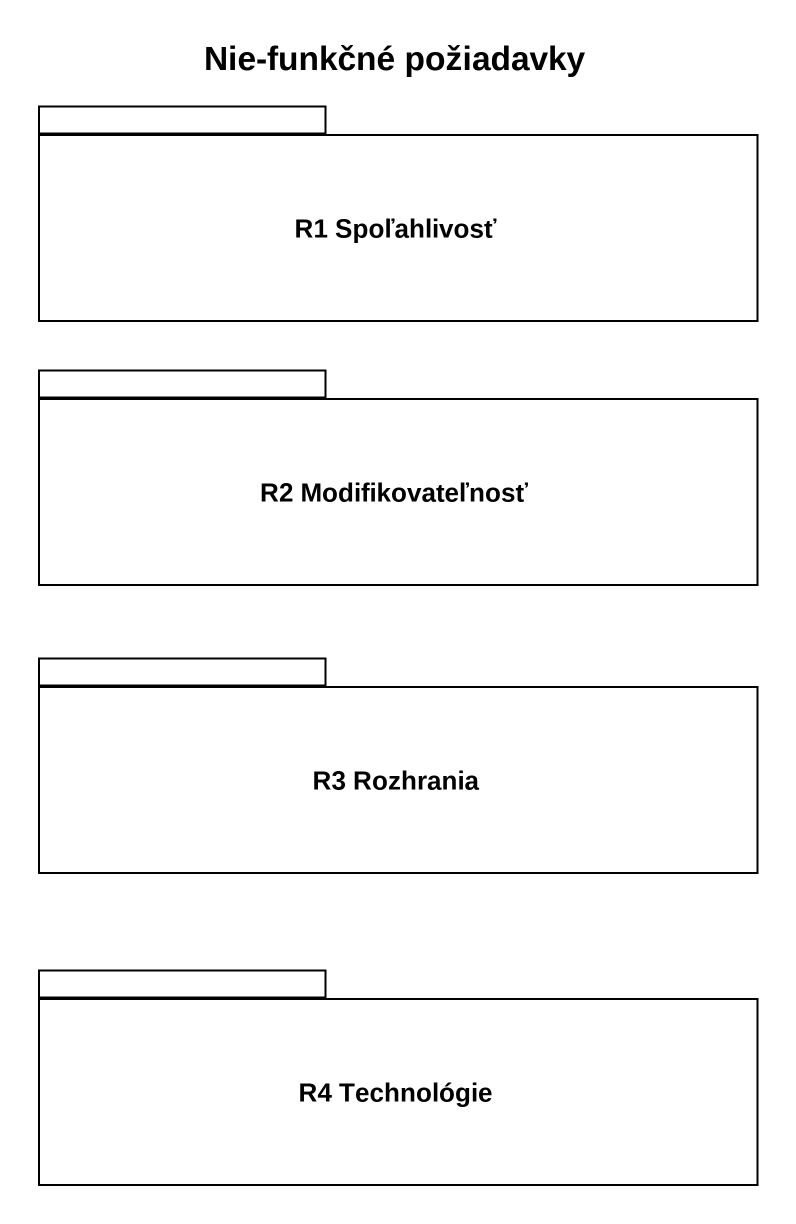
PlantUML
@startuml
title Nie-funkčné požiadavky
package "R1 Spoľahlivosť" as R1_Spoľahlivosť {
}
package "R2 Modifikovateľnosť" as R2_Modifikovateľnosť {
}
package "R3 Rozhrania" as R3_Rozhrania {
}
package "R4 Technológie" as R4_Technológie {
}
@enduml
